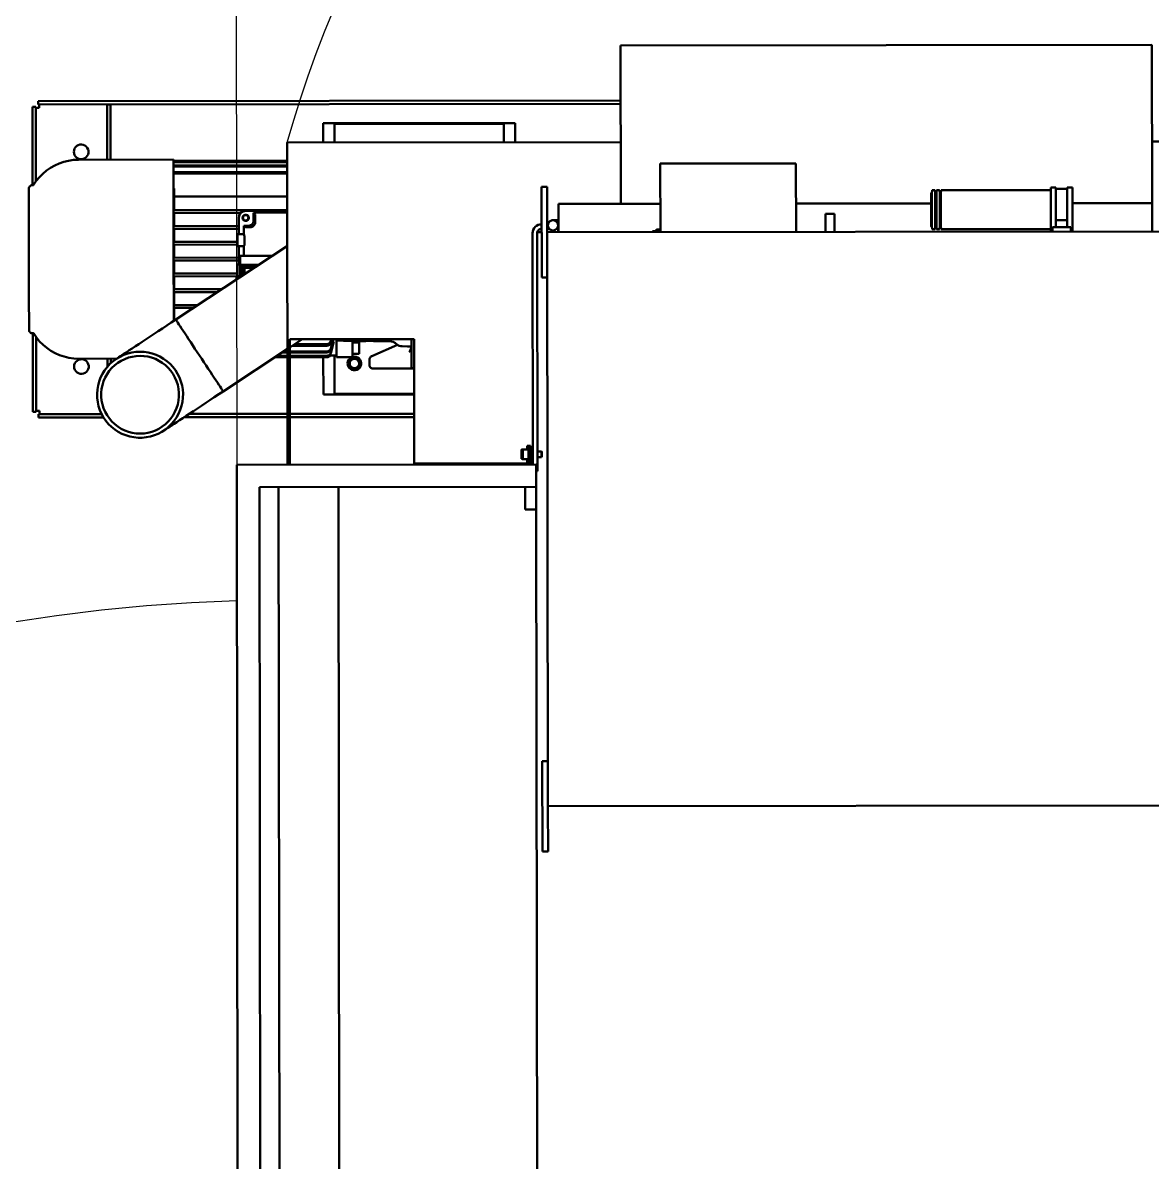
# Model space of a CAD drawing. Header units: feet. Extents: x -99009 to 3252343, y -11094690 to 9035152.
# Drawn here: x 2427869 to 2428868, y -1924269 to -1923261 of the extents above; entities that cross this region are included whole.
import ezdxf

# ---------------------------------------------------------------- set-up
doc = ezdxf.new("R2010")
doc.units = ezdxf.units.FT
doc.layers.add('1', color=1, linetype='Continuous')

# ---------------------------------------------------------------- blocks, each defined once
blk = doc.blocks.new('GG')
at = {"color": 7, "linetype": 'Continuous', "lineweight": 50}
for p, q in [((626.7, 301.182), (626.7, 312.932)), ((630.675, 274.432), (630.675, 301.682)), ((656.075, 274.432), (656.075, 301.682)), ((622.425, 277.682), (622.425, 301.182)), ((622.425, 301.182), (629.425, 301.182)), ((629.425, 297.657), (629.425, 301.182)), ((629.425, 301.182), (630.675, 301.182)), ((628.73, 297.657), (628.73, 297.432)), ((628.792, 297.432), (628.792, 296.932)), ((630.675, 297.657), (629.702, 297.657)), ((629.702, 297.432), (630.475, 297.432)), ((630.475, 297.432), (630.205, 297.432)), ((630.675, 297.582), (630.475, 297.582)), ((628.73, 296.932), (628.73, 296.707)), ((629.702, 296.932), (630.475, 296.932)), ((630.205, 296.932), (630.475, 296.932)), ((628.84, 296.707), (628.84, 291.872)), ((630.675, 296.707), (629.702, 296.707)), ((630.675, 296.782), (630.475, 296.782)), ((630.565, 291.872), (630.565, 296.707)), ((628.84, 291.761), (628.84, 291.672)), ((628.84, 291.561), (628.84, 291.471)), ((628.858, 291.852), (628.955, 291.842)), ((628.955, 291.791), (628.858, 291.781)), ((628.858, 291.652), (628.955, 291.642)), ((628.955, 291.591), (628.858, 291.581)), ((628.858, 291.452), (628.955, 291.442)), ((628.955, 291.842), (628.955, 291.791)), ((628.955, 291.642), (628.955, 291.591)), ((628.955, 291.442), (628.955, 291.416)), ((629.425, 285.432), (629.425, 291.416)), ((630.45, 291.842), (630.547, 291.852)), ((630.45, 291.791), (630.45, 291.842)), ((630.547, 291.781), (630.45, 291.791)), ((630.45, 291.642), (630.547, 291.652)), ((630.45, 291.591), (630.45, 291.642)), ((630.547, 291.581), (630.45, 291.591)), ((630.45, 291.442), (630.547, 291.452)), ((630.45, 291.416), (630.45, 291.442)), ((630.565, 291.672), (630.565, 291.761)), ((630.565, 291.471), (630.565, 291.561)), ((630.675, 287.132), (629.875, 287.132)), ((629.875, 286.732), (630.675, 286.732)), ((627.65, 279.432), (627.65, 285.432)), ((627.65, 285.432), (630.675, 285.432)), ((627.65, 279.432), (630.675, 279.432)), ((629.425, 274.932), (629.425, 279.432)), ((630.635, 279.082), (630.635, 279.432)), ((630.675, 279.082), (630.635, 279.082)), ((629.425, 277.682), (622.425, 277.682)), ((624.85, 277.682), (624.85, 251.923)), ((625, 277.682), (625, 251.923)), ((626.7, 262.932), (626.7, 277.682)), ((630.675, 274.932), (629.425, 274.932)), ((630.15, 274.932), (630.15, 274.682)), ((630.375, 274.908), (630.375, 274.932)), ((630.375, 274.908), (630.675, 274.908)), ((630.675, 274.432), (628.675, 274.432)), ((628.675, 274.182), (628.675, 274.432)), ((630.325, 274.432), (630.325, 274.463)), ((630.525, 274.432), (630.525, 274.515)), ((630.675, 274.682), (630.6, 274.682)), ((656.075, 274.432), (630.675, 274.432)), ((632.675, 274.182), (632.675, 274.432)), ((654.075, 274.182), (654.075, 274.432)), ((658.075, 274.432), (656.075, 274.432)), ((658.075, 274.182), (658.075, 274.432)), ((632.675, 274.182), (628.675, 274.182)), ((630.675, 274.182), (630.675, 273.989)), ((641.25, 273.982), (630.725, 273.982)), ((640.95, 273.783), (630.725, 273.783)), ((640.397, 274.182), (640.375, 274.16)), ((640.375, 274.16), (640.375, 273.982)), ((640.375, 273.783), (640.375, 273.682)), ((640.625, 274.16), (640.602, 274.182)), ((640.625, 273.982), (640.625, 274.16)), ((640.625, 273.682), (640.625, 273.783)), ((640.9, 268.532), (640.9, 273.783)), ((640.95, 273.932), (640.95, 260.682)), ((641.95, 273.932), (640.95, 273.932)), ((641.25, 273.982), (641.25, 273.932)), ((641.95, 261.682), (641.95, 273.932)), ((642.95, 273.932), (641.95, 273.932)), ((642.95, 273.432), (642.95, 273.932)), ((642.95, 273.932), (681.95, 273.932)), ((658.075, 274.182), (654.075, 274.182)), ((640.125, 273.682), (640.125, 273.582)), ((640.125, 273.582), (640.125, 273.532)), ((640.287, 273.582), (640.287, 273.357)), ((640.287, 273.357), (640.287, 273.307)), ((640.712, 273.357), (640.712, 273.582)), ((640.712, 273.307), (640.712, 273.357)), ((640.875, 273.582), (640.875, 273.682)), ((640.875, 273.532), (640.875, 273.582)), ((641.95, 273.432), (642.95, 273.432)), ((625.85, 273.017), (626.7, 273.017)), ((625.85, 264.817), (625.85, 272.717)), ((625.875, 272.517), (625.875, 265.017)), ((626.275, 272.517), (626.7, 272.517)), ((640.9, 268.532), (635.4, 268.532)), ((635.4, 268.532), (635.4, 263.032)), ((636.551, 268.417), (635.725, 268.417)), ((636.699, 268.506), (636.696, 268.471)), ((636.696, 268.471), (636.696, 266.711)), ((636.7, 268.532), (636.7, 268.517)), ((637.825, 268.532), (637.825, 265.017)), ((637.85, 268.532), (637.85, 264.817)), ((638.7, 263.032), (638.7, 268.532)), ((638.85, 263.032), (638.85, 268.532)), ((635.649, 267.798), (636.151, 266.665)), ((635.482, 266.691), (635.514, 265.81)), ((636.301, 266.56), (636.556, 266.56)), ((635.491, 265.802), (635.903, 265.802)), ((635.514, 265.802), (635.514, 265.81)), ((635.55, 266.102), (635.55, 265.802)), ((636.05, 265.802), (636.05, 266.102)), ((636.2, 265.102), (636.2, 265.802)), ((728.714, 265.182), (641.95, 265.182)), ((626.275, 265.017), (626.7, 265.017)), ((635.861, 265.102), (635.4, 265.102)), ((635.546, 264.849), (635.4, 264.883)), ((635.4, 264.866), (635.474, 264.849)), ((635.496, 264.982), (635.496, 264.939)), ((635.624, 264.68), (635.624, 263.245)), ((635.693, 263.14), (635.693, 264.68)), ((635.861, 265.102), (635.903, 265.102)), ((635.946, 264.68), (635.946, 263.032)), ((635.989, 263.032), (635.989, 264.68)), ((636.124, 264.824), (636.118, 264.828)), ((636.118, 264.828), (636.118, 264.785)), ((636.124, 264.824), (636.124, 265.102)), ((636.124, 265.017), (637.425, 265.017)), ((636.132, 264.68), (636.132, 263.032)), ((636.153, 263.032), (636.153, 264.68)), ((636.199, 264.68), (636.199, 263.032)), ((636.2, 263.032), (636.2, 264.68)), ((626.7, 264.517), (625.85, 264.517)), ((637.85, 264.517), (636.2, 264.517)), ((635.764, 263.032), (635.4, 263.585)), ((626.7, 262.932), (640.9, 262.932)), ((627.5, 262.932), (627.5, 257.902)), ((627.5, 257.902), (627.5, 262.932)), ((627.547, 262.932), (627.547, 257.902)), ((627.567, 257.902), (627.567, 262.932)), ((627.71, 262.932), (627.71, 257.902)), ((627.753, 257.902), (627.753, 262.932)), ((628.006, 262.932), (628.006, 257.902)), ((628.075, 257.902), (628.075, 262.932)), ((629.082, 262.932), (629.082, 257.927)), ((629.687, 262.932), (629.687, 257.902)), ((629.725, 261.092), (629.725, 262.932)), ((629.8, 262.932), (629.8, 261.442)), ((631.274, 262.932), (634.527, 257.994)), ((635.4, 263.032), (640.9, 263.032)), ((637.704, 260.087), (635.83, 262.932)), ((635.946, 262.932), (635.946, 262.755)), ((635.989, 262.691), (635.989, 262.932)), ((636.132, 262.932), (636.132, 262.473)), ((636.153, 262.442), (636.153, 262.932)), ((636.199, 262.932), (636.199, 262.372)), ((636.2, 262.371), (636.2, 262.932)), ((638.7, 258.576), (638.7, 262.932)), ((638.85, 258.348), (638.85, 262.932)), ((640.9, 262.932), (640.9, 263.032)), ((631.704, 262.279), (631.704, 260.842)), ((641.95, 262.532), (683.45, 262.532)), ((632.106, 260.842), (632.106, 261.668)), ((761.95, 261.682), (641.95, 261.682)), ((629.8, 261.442), (629.859, 261.501)), ((629.8, 261.442), (630.16, 261.442)), ((630.226, 261.509), (630.158, 261.509)), ((630.375, 261.227), (630.375, 261.01)), ((632.204, 260.942), (632.204, 261.52)), ((632.24, 260.942), (632.24, 261.465)), ((629.812, 257.902), (629.812, 260.852)), ((630.747, 260.792), (630.025, 260.792)), ((630.375, 261.01), (630.431, 261.067)), ((630.747, 261.01), (630.375, 261.01)), ((630.387, 260.792), (630.387, 257.902)), ((630.512, 257.902), (630.512, 260.792)), ((630.765, 261.026), (630.747, 261.01)), ((630.747, 261.01), (630.747, 260.792)), ((630.747, 260.792), (630.747, 260.73)), ((630.747, 260.73), (630.765, 260.73)), ((631.087, 260.73), (631.087, 257.902)), ((631.212, 257.902), (631.212, 260.73)), ((631.282, 261.01), (631.265, 261.026)), ((631.265, 260.73), (631.282, 260.73)), ((631.704, 261.01), (631.282, 261.01)), ((631.282, 260.792), (631.282, 261.01)), ((631.282, 260.73), (631.282, 260.792)), ((632.097, 260.792), (631.282, 260.792)), ((631.704, 260.842), (632.092, 260.842)), ((631.787, 260.792), (631.787, 257.902)), ((631.912, 257.902), (631.912, 260.792)), ((632.097, 260.792), (632.097, 260.842)), ((632.097, 260.73), (632.097, 260.792)), ((632.115, 260.73), (632.097, 260.73)), ((632.106, 260.842), (632.204, 260.842)), ((632.204, 260.942), (632.204, 260.842)), ((632.584, 260.942), (632.204, 260.942)), ((632.204, 260.842), (632.65, 260.842)), ((632.487, 260.73), (632.487, 257.902)), ((632.612, 257.902), (632.612, 260.73)), ((632.615, 260.827), (632.615, 260.682)), ((632.615, 260.73), (632.615, 260.73)), ((632.632, 260.827), (632.632, 260.842)), ((632.675, 260.777), (632.675, 260.682)), ((632.718, 260.682), (632.675, 260.682)), ((632.718, 260.682), (632.718, 260.74)), ((632.756, 260.682), (632.718, 260.682)), ((640.95, 260.682), (762.95, 260.682)), ((633.187, 260.027), (633.187, 257.902)), ((633.312, 257.902), (633.312, 259.838)), ((633.887, 258.965), (633.887, 257.902)), ((634.012, 257.902), (634.012, 258.775)), ((627.45, 257.902), (627.45, 253.694)), ((628.732, 257.902), (628.732, 257.927)), ((629.687, 257.927), (629.057, 257.927)), ((630.231, 257.927), (629.812, 257.927)), ((630.231, 257.927), (630.224, 257.902)), ((630.795, 257.902), (630.79, 257.927)), ((631.087, 257.927), (630.79, 257.927)), ((631.62, 257.927), (631.212, 257.927)), ((632.487, 257.927), (632.08, 257.927)), ((632.91, 257.927), (632.612, 257.927)), ((632.91, 257.927), (632.905, 257.902)), ((633.475, 257.902), (633.468, 257.927)), ((633.887, 257.927), (633.468, 257.927)), ((634.571, 257.927), (634.012, 257.927)), ((625, 255.117), (625, 254.967)), ((625, 255.117), (627.45, 255.117)), ((636.25, 253.694), (636.25, 255.379)), ((636.25, 255.117), (636.453, 255.117)), ((627.45, 254.967), (625, 254.967)), ((636.609, 254.967), (636.25, 254.967)), ((638.7, 251.923), (638.7, 254.709)), ((638.85, 251.923), (638.85, 254.792)), ((625, 251.923), (624.85, 251.923)), ((625.106, 251.817), (625.106, 251.667)), ((625.106, 251.817), (628.402, 251.817)), ((625.106, 251.667), (628.575, 251.667)), ((628.575, 251.688), (628.575, 251.652)), ((635.125, 251.652), (635.125, 251.688)), ((635.125, 251.667), (638.594, 251.667)), ((635.298, 251.817), (638.594, 251.817)), ((638.594, 251.817), (638.594, 251.667)), ((638.7, 251.923), (638.85, 251.923))]:
    blk.add_line(p, q, dxfattribs=at)
at = {"color": 7, "linetype": 'Continuous', "lineweight": 25}
for p, q in [((565.95, 260.682), (640.95, 260.682)), ((646.965, 260.682), (803.035, 260.682))]:
    blk.add_line(p, q, dxfattribs=at)
for points in [[(626.7, 262.932), (625.707, 263.225), (624.721, 263.537), (623.741, 263.869), (622.767, 264.22), (621.801, 264.591), (620.842, 264.981)], [(646.965, 260.682), (647.052, 258.68), (647.191, 256.681), (647.381, 254.687), (647.622, 252.697), (647.914, 250.715)]]:
    blk.add_lwpolyline(points, dxfattribs=at)
at = {"color": 7, "linetype": 'Continuous', "lineweight": 50}
for points in [[(629.702, 297.657), (629.572, 297.657), (629.444, 297.657), (629.32, 297.657), (629.203, 297.657), (629.096, 297.657), (628.999, 297.657), (628.916, 297.657), (628.846, 297.657), (628.792, 297.657), (628.754, 297.657), (628.734, 297.657), (628.73, 297.657)], [(628.73, 297.432), (628.734, 297.432), (628.754, 297.432), (628.792, 297.432), (628.846, 297.432), (628.916, 297.432), (628.999, 297.432), (629.096, 297.432), (629.203, 297.432), (629.32, 297.432), (629.444, 297.432), (629.572, 297.432), (629.702, 297.432)], [(630.205, 297.432), (630.199, 297.432), (630.193, 297.43), (630.188, 297.427), (630.183, 297.424), (630.18, 297.419), (630.177, 297.414), (630.175, 297.408), (630.175, 297.402)], [(630.475, 297.582), (630.475, 297.572), (630.475, 297.543), (630.475, 297.495), (630.475, 297.432), (630.475, 297.356), (630.475, 297.272), (630.475, 297.182), (630.475, 297.093), (630.475, 297.009), (630.475, 296.933), (630.475, 296.87), (630.475, 296.822), (630.475, 296.792), (630.475, 296.782)], [(628.73, 296.932), (628.734, 296.932), (628.754, 296.932), (628.792, 296.932), (628.846, 296.932), (628.916, 296.932), (628.999, 296.932), (629.096, 296.932), (629.203, 296.932), (629.32, 296.932), (629.444, 296.932), (629.572, 296.932), (629.702, 296.932)], [(630.175, 296.962), (630.175, 296.971), (630.175, 296.997), (630.175, 297.038), (630.175, 297.091), (630.175, 297.151), (630.175, 297.214), (630.175, 297.274), (630.175, 297.327), (630.175, 297.367), (630.175, 297.394), (630.175, 297.402), (630.175, 297.402)], [(630.175, 296.962), (630.175, 296.956), (630.177, 296.951), (630.18, 296.946), (630.183, 296.941), (630.188, 296.937), (630.193, 296.935), (630.199, 296.933), (630.205, 296.932)], [(629.702, 296.707), (629.572, 296.707), (629.444, 296.707), (629.32, 296.707), (629.203, 296.707), (629.096, 296.707), (628.999, 296.707), (628.916, 296.707), (628.846, 296.707), (628.792, 296.707), (628.754, 296.707), (628.734, 296.707), (628.73, 296.707)], [(628.84, 291.872), (628.84, 291.868), (628.841, 291.864), (628.843, 291.861), (628.845, 291.858), (628.848, 291.856), (628.851, 291.854), (628.854, 291.852), (628.858, 291.852)], [(628.858, 291.781), (628.854, 291.78), (628.851, 291.778), (628.848, 291.777), (628.845, 291.774), (628.843, 291.771), (628.841, 291.768), (628.84, 291.764), (628.84, 291.761)], [(628.84, 291.672), (628.84, 291.668), (628.841, 291.664), (628.843, 291.661), (628.845, 291.658), (628.848, 291.656), (628.851, 291.654), (628.854, 291.652), (628.858, 291.652)], [(628.858, 291.581), (628.854, 291.58), (628.851, 291.578), (628.848, 291.577), (628.845, 291.574), (628.843, 291.571), (628.841, 291.568), (628.84, 291.564), (628.84, 291.561)], [(628.84, 291.471), (628.84, 291.468), (628.841, 291.464), (628.843, 291.461), (628.845, 291.458), (628.848, 291.456), (628.851, 291.454), (628.854, 291.452), (628.858, 291.452)], [(628.955, 291.842), (628.964, 291.842), (628.99, 291.842), (629.032, 291.842), (629.091, 291.842), (629.164, 291.842), (629.249, 291.842), (629.345, 291.842), (629.45, 291.842), (629.56, 291.842), (629.674, 291.842), (629.788, 291.842), (629.9, 291.842), (630.008, 291.842), (630.109, 291.842), (630.2, 291.842), (630.279, 291.842), (630.345, 291.842), (630.395, 291.842), (630.43, 291.842), (630.448, 291.842), (630.45, 291.842)], [(628.955, 291.791), (628.964, 291.791), (628.99, 291.791), (629.032, 291.791), (629.091, 291.791), (629.164, 291.791), (629.249, 291.791), (629.345, 291.791), (629.45, 291.791), (629.56, 291.791), (629.674, 291.791), (629.788, 291.791), (629.9, 291.791), (630.008, 291.791), (630.109, 291.791), (630.2, 291.791), (630.279, 291.791), (630.345, 291.791), (630.395, 291.791), (630.43, 291.791), (630.448, 291.791), (630.45, 291.791)], [(628.955, 291.642), (628.964, 291.642), (628.99, 291.642), (629.032, 291.642), (629.091, 291.642), (629.164, 291.642), (629.249, 291.642), (629.345, 291.642), (629.45, 291.642), (629.56, 291.642), (629.674, 291.642), (629.788, 291.642), (629.9, 291.642), (630.008, 291.642), (630.109, 291.642), (630.2, 291.642), (630.279, 291.642), (630.345, 291.642), (630.395, 291.642), (630.43, 291.642), (630.448, 291.642), (630.45, 291.642)], [(628.955, 291.591), (628.964, 291.591), (628.99, 291.591), (629.032, 291.591), (629.091, 291.591), (629.164, 291.591), (629.249, 291.591), (629.345, 291.591), (629.45, 291.591), (629.56, 291.591), (629.674, 291.591), (629.788, 291.591), (629.9, 291.591), (630.008, 291.591), (630.109, 291.591), (630.2, 291.591), (630.279, 291.591), (630.345, 291.591), (630.395, 291.591), (630.43, 291.591), (630.448, 291.591), (630.45, 291.591)], [(628.955, 291.442), (628.964, 291.442), (628.99, 291.442), (629.032, 291.442), (629.091, 291.442), (629.164, 291.442), (629.249, 291.442), (629.345, 291.442), (629.45, 291.442), (629.56, 291.442), (629.674, 291.442), (629.788, 291.442), (629.9, 291.442), (630.008, 291.442), (630.109, 291.442), (630.2, 291.442), (630.279, 291.442), (630.345, 291.442), (630.395, 291.442), (630.43, 291.442), (630.448, 291.442), (630.45, 291.442)], [(628.955, 291.416), (628.957, 291.416), (628.975, 291.416), (629.009, 291.416), (629.06, 291.416), (629.125, 291.416), (629.205, 291.416), (629.296, 291.416), (629.396, 291.416), (629.504, 291.416), (629.617, 291.416), (629.731, 291.416), (629.844, 291.416), (629.955, 291.416), (630.059, 291.416), (630.156, 291.416), (630.241, 291.416), (630.314, 291.416), (630.372, 291.416), (630.415, 291.416), (630.441, 291.416), (630.45, 291.416), (630.45, 291.416)], [(630.547, 291.852), (630.55, 291.852), (630.554, 291.854), (630.557, 291.856), (630.56, 291.858), (630.562, 291.861), (630.563, 291.864), (630.564, 291.868), (630.565, 291.872)], [(630.565, 291.761), (630.564, 291.764), (630.563, 291.768), (630.562, 291.771), (630.56, 291.774), (630.557, 291.777), (630.554, 291.778), (630.55, 291.78), (630.547, 291.781)], [(630.547, 291.652), (630.55, 291.652), (630.554, 291.654), (630.557, 291.656), (630.56, 291.658), (630.562, 291.661), (630.563, 291.664), (630.564, 291.668), (630.565, 291.672)], [(630.565, 291.561), (630.564, 291.564), (630.563, 291.568), (630.562, 291.571), (630.56, 291.574), (630.557, 291.577), (630.554, 291.578), (630.55, 291.58), (630.547, 291.581)], [(630.547, 291.452), (630.55, 291.452), (630.554, 291.454), (630.557, 291.456), (630.56, 291.458), (630.562, 291.461), (630.563, 291.464), (630.564, 291.468), (630.565, 291.471)], [(629.875, 286.732), (629.875, 286.737), (629.875, 286.759), (629.875, 286.796), (629.875, 286.846), (629.875, 286.903), (629.875, 286.962), (629.875, 287.019), (629.875, 287.068), (629.875, 287.106), (629.875, 287.127), (629.875, 287.132)], [(630.607, 279.432), (630.604, 279.43), (630.58, 279.402), (630.565, 279.369), (630.56, 279.332), (630.565, 279.296), (630.58, 279.263), (630.604, 279.235), (630.635, 279.215)], [(630.725, 273.783), (630.647, 273.79), (630.572, 273.813), (630.503, 273.85), (630.442, 273.9), (630.392, 273.96), (630.355, 274.029), (630.332, 274.104), (630.325, 274.182)], [(630.725, 273.982), (630.686, 273.986), (630.648, 273.998), (630.614, 274.016), (630.584, 274.041), (630.558, 274.071), (630.54, 274.106), (630.528, 274.143), (630.525, 274.182)], [(640.625, 274.16), (640.615, 274.16), (640.588, 274.16), (640.548, 274.16), (640.5, 274.16), (640.452, 274.16), (640.412, 274.16), (640.384, 274.16), (640.375, 274.16)], [(640.602, 274.182), (640.595, 274.182), (640.572, 274.182), (640.539, 274.182), (640.5, 274.182), (640.461, 274.182), (640.427, 274.182), (640.405, 274.182), (640.397, 274.182), (640.397, 274.182)], [(640.875, 273.682), (640.874, 273.682), (640.86, 273.682), (640.83, 273.682), (640.784, 273.682), (640.724, 273.682), (640.655, 273.682), (640.578, 273.682), (640.497, 273.682), (640.416, 273.682), (640.34, 273.682), (640.271, 273.682), (640.212, 273.682), (640.167, 273.682), (640.138, 273.682), (640.125, 273.682), (640.125, 273.682)], [(640.875, 273.582), (640.874, 273.582), (640.86, 273.582), (640.83, 273.582), (640.784, 273.582), (640.724, 273.582), (640.655, 273.582), (640.578, 273.582), (640.497, 273.582), (640.416, 273.582), (640.34, 273.582), (640.271, 273.582), (640.212, 273.582), (640.167, 273.582), (640.138, 273.582), (640.125, 273.582), (640.125, 273.582)], [(640.287, 273.532), (640.271, 273.532), (640.212, 273.532), (640.167, 273.532), (640.138, 273.532), (640.125, 273.532), (640.125, 273.532)], [(640.287, 273.357), (640.288, 273.352), (640.289, 273.348), (640.292, 273.343), (640.294, 273.34), (640.298, 273.337), (640.303, 273.334), (640.307, 273.333), (640.312, 273.332)], [(640.287, 273.307), (640.288, 273.302), (640.289, 273.298), (640.292, 273.294), (640.294, 273.29), (640.298, 273.287), (640.303, 273.284), (640.307, 273.283), (640.312, 273.282)], [(640.687, 273.332), (640.678, 273.332), (640.651, 273.332), (640.61, 273.332), (640.558, 273.332), (640.5, 273.332), (640.442, 273.332), (640.39, 273.332), (640.348, 273.332), (640.322, 273.332), (640.312, 273.332)], [(640.687, 273.282), (640.678, 273.282), (640.651, 273.282), (640.61, 273.282), (640.558, 273.282), (640.5, 273.282), (640.442, 273.282), (640.39, 273.282), (640.348, 273.282), (640.322, 273.282), (640.312, 273.282)], [(640.687, 273.332), (640.692, 273.333), (640.697, 273.334), (640.701, 273.337), (640.705, 273.34), (640.708, 273.343), (640.71, 273.348), (640.712, 273.352), (640.712, 273.357)], [(640.687, 273.282), (640.692, 273.283), (640.697, 273.284), (640.701, 273.287), (640.705, 273.29), (640.708, 273.294), (640.71, 273.298), (640.712, 273.302), (640.712, 273.307)], [(640.875, 273.532), (640.874, 273.532), (640.86, 273.532), (640.83, 273.532), (640.784, 273.532), (640.724, 273.532), (640.712, 273.532)], [(625.85, 272.717), (625.85, 272.776), (625.85, 272.832), (625.85, 272.884), (625.85, 272.929), (625.85, 272.967), (625.85, 272.994), (625.85, 273.011), (625.85, 273.017)], [(625.875, 272.517), (625.882, 272.517), (625.905, 272.517), (625.942, 272.517), (625.992, 272.517), (626.052, 272.517), (626.122, 272.517), (626.197, 272.517), (626.275, 272.517)], [(635.725, 268.417), (635.643, 268.417), (635.542, 268.417), (635.424, 268.417), (635.4, 268.417)], [(635.718, 268.01), (635.722, 268.238), (635.725, 268.417)], [(635.986, 268.317), (635.958, 268.337), (635.935, 268.35), (635.903, 268.366), (635.871, 268.379), (635.835, 268.39), (635.8, 268.399), (635.768, 268.405), (635.753, 268.407), (635.739, 268.408)], [(636.6, 268.417), (636.599, 268.417), (636.597, 268.417), (636.593, 268.417), (636.587, 268.417), (636.581, 268.417), (636.572, 268.417), (636.562, 268.417), (636.551, 268.417)], [(636.7, 268.517), (636.698, 268.498), (636.692, 268.479), (636.683, 268.462), (636.67, 268.446), (636.655, 268.434), (636.638, 268.425), (636.619, 268.419), (636.6, 268.417)], [(635.498, 267.473), (635.505, 267.539), (635.523, 267.603), (635.582, 267.708)], [(635.582, 267.708), (635.589, 267.716), (635.595, 267.725), (635.602, 267.733), (635.609, 267.742), (635.616, 267.75), (635.623, 267.758), (635.629, 267.766), (635.636, 267.775)], [(635.636, 267.775), (635.695, 267.88), (635.711, 267.944), (635.718, 268.01)], [(635.463, 265.81), (635.483, 266.741), (635.498, 267.473)], [(636.696, 266.711), (636.694, 266.681), (636.686, 266.652), (636.673, 266.626), (636.656, 266.603), (636.635, 266.585), (636.611, 266.571), (636.584, 266.563), (636.556, 266.56)], [(636.301, 266.56), (636.273, 266.563), (636.245, 266.571), (636.219, 266.584), (636.195, 266.602), (636.175, 266.625), (636.158, 266.651), (636.151, 266.665)], [(636.2, 265.772), (636.212, 265.748), (636.256, 265.687), (636.314, 265.639), (636.382, 265.607), (636.456, 265.593), (636.531, 265.597), (636.603, 265.621), (636.666, 265.661), (636.718, 265.716), (636.754, 265.782), (636.772, 265.855), (636.772, 265.93), (636.754, 266.003), (636.718, 266.068), (636.666, 266.123), (636.603, 266.164), (636.531, 266.187), (636.456, 266.191), (636.382, 266.177), (636.314, 266.146), (636.256, 266.098), (636.212, 266.037), (636.184, 265.967), (636.175, 265.892), (636.175, 265.892)], [(635.514, 265.81), (635.51, 265.81), (635.505, 265.81), (635.5, 265.81), (635.493, 265.81), (635.487, 265.81), (635.48, 265.81), (635.472, 265.81), (635.463, 265.81)], [(635.491, 265.802), (635.476, 265.41), (635.465, 265.102)], [(635.55, 266.102), (635.555, 266.102), (635.578, 266.102), (635.617, 266.102), (635.67, 266.102), (635.732, 266.102), (635.8, 266.102)], [(635.8, 266.102), (635.867, 266.102), (635.93, 266.102), (635.982, 266.102), (636.022, 266.102), (636.045, 266.102), (636.05, 266.102)], [(635.903, 265.802), (635.985, 265.802), (636.057, 265.802), (636.117, 265.802), (636.162, 265.802), (636.19, 265.802), (636.2, 265.802)], [(636.175, 265.892), (636.184, 265.817), (636.189, 265.802)], [(625.85, 264.517), (625.85, 264.523), (625.85, 264.54), (625.85, 264.568), (625.85, 264.605), (625.85, 264.651), (625.85, 264.702), (625.85, 264.759), (625.85, 264.817)], [(625.875, 265.017), (625.882, 265.017), (625.905, 265.017), (625.942, 265.017), (625.992, 265.017), (626.052, 265.017), (626.122, 265.017), (626.197, 265.017), (626.275, 265.017)], [(635.853, 264.849), (635.486, 264.942), (635.4, 264.963)], [(635.4, 264.951), (635.516, 264.922), (635.809, 264.849)], [(635.474, 264.849), (635.535, 264.825), (635.578, 264.791), (635.613, 264.738), (635.624, 264.68)], [(635.621, 264.955), (635.551, 264.97), (635.496, 264.982)], [(635.496, 264.982), (635.779, 264.908), (636, 264.849)], [(635.693, 264.68), (635.682, 264.738), (635.649, 264.791), (635.606, 264.825), (635.546, 264.849)], [(636.022, 264.849), (635.797, 264.909), (635.621, 264.955)], [(635.809, 264.849), (635.866, 264.824), (635.907, 264.789), (635.937, 264.737), (635.946, 264.68)], [(635.989, 264.68), (635.979, 264.736), (635.95, 264.788), (635.91, 264.824), (635.853, 264.849)], [(635.903, 265.102), (635.985, 265.102), (636.057, 265.102), (636.117, 265.102), (636.162, 265.102), (636.19, 265.102), (636.2, 265.102)], [(636, 264.849), (636.032, 264.838), (636.06, 264.821), (636.085, 264.799), (636.105, 264.774), (636.12, 264.744), (636.129, 264.713), (636.132, 264.68)], [(636.153, 264.68), (636.15, 264.713), (636.14, 264.744), (636.126, 264.774), (636.106, 264.799), (636.081, 264.821), (636.053, 264.838), (636.022, 264.849)], [(636.118, 264.828), (636.136, 264.815), (636.152, 264.8), (636.166, 264.783), (636.178, 264.765), (636.187, 264.745), (636.194, 264.724), (636.198, 264.702), (636.199, 264.68)], [(636.2, 264.68), (636.198, 264.701), (636.195, 264.722), (636.188, 264.743), (636.18, 264.762), (636.169, 264.78), (636.156, 264.797), (636.14, 264.811), (636.124, 264.824)], [(637.425, 265.017), (637.503, 265.017), (637.578, 265.017), (637.647, 265.017), (637.708, 265.017), (637.757, 265.017), (637.794, 265.017), (637.817, 265.017), (637.825, 265.017)], [(637.85, 264.817), (637.85, 264.759), (637.85, 264.702), (637.85, 264.651), (637.85, 264.605), (637.85, 264.568), (637.85, 264.54), (637.85, 264.523), (637.85, 264.517)], [(629.859, 261.501), (629.866, 261.502), (629.884, 261.504), (629.912, 261.505), (629.949, 261.506), (629.994, 261.507), (630.046, 261.508), (630.101, 261.508), (630.158, 261.509)], [(630.16, 261.442), (630.202, 261.438), (630.242, 261.426), (630.279, 261.406), (630.312, 261.379), (630.339, 261.347), (630.358, 261.309), (630.371, 261.269), (630.375, 261.227)], [(630.382, 261.441), (630.349, 261.47), (630.311, 261.491), (630.27, 261.504), (630.226, 261.509)], [(630.44, 261.293), (630.437, 261.332), (630.427, 261.371), (630.409, 261.407), (630.382, 261.441)], [(630.431, 261.067), (630.434, 261.075), (630.435, 261.097), (630.437, 261.131), (630.438, 261.176), (630.44, 261.231), (630.44, 261.293)], [(630.025, 260.792), (629.966, 260.798), (629.91, 260.815), (629.858, 260.843), (629.813, 260.88), (629.775, 260.926), (629.748, 260.977), (629.731, 261.033), (629.725, 261.092)], [(629.975, 260.792), (629.926, 260.797), (629.879, 260.811), (629.836, 260.834), (629.798, 260.866), (629.767, 260.903), (629.744, 260.946), (629.729, 260.993), (629.725, 261.042)], [(631.265, 261.026), (631.259, 261.027), (631.246, 261.029), (631.225, 261.03), (631.197, 261.031), (631.163, 261.032), (631.124, 261.032), (631.082, 261.032), (631.038, 261.033), (630.992, 261.033), (630.948, 261.032), (630.905, 261.032), (630.866, 261.032), (630.833, 261.031), (630.805, 261.03), (630.784, 261.029), (630.77, 261.027), (630.765, 261.026)], [(630.765, 260.73), (630.776, 260.73), (630.807, 260.73), (630.853, 260.73), (630.913, 260.73), (630.98, 260.73), (631.05, 260.73), (631.117, 260.73), (631.176, 260.73), (631.223, 260.73), (631.253, 260.73), (631.265, 260.73)], [(632.092, 260.842), (632.106, 260.842), (632.106, 260.842)], [(632.615, 260.73), (632.603, 260.73), (632.573, 260.73), (632.526, 260.73), (632.467, 260.73), (632.4, 260.73), (632.33, 260.73), (632.263, 260.73), (632.203, 260.73), (632.157, 260.73), (632.127, 260.73), (632.115, 260.73)], [(632.526, 261.031), (632.513, 261.032), (632.474, 261.032), (632.432, 261.032), (632.388, 261.033), (632.342, 261.033), (632.298, 261.032), (632.255, 261.032), (632.24, 261.032)], [(632.66, 260.827), (632.651, 260.827), (632.624, 260.827), (632.615, 260.827)], [(632.675, 260.682), (632.638, 260.682), (632.618, 260.682), (632.615, 260.682)], [(632.693, 260.777), (632.69, 260.777), (632.685, 260.777), (632.68, 260.777), (632.675, 260.777)], [(636.116, 259.041), (636.267, 259.14), (636.416, 259.239), (636.563, 259.336), (636.706, 259.429), (636.844, 259.52), (636.975, 259.606), (637.098, 259.687), (637.212, 259.763), (637.316, 259.832), (637.41, 259.893), (637.492, 259.947), (637.561, 259.992), (637.617, 260.029), (637.66, 260.057), (637.688, 260.076), (637.703, 260.086), (637.705, 260.087)], [(637.704, 260.087), (637.704, 260.087), (637.693, 260.08), (637.667, 260.063), (637.663, 260.06)], [(639.437, 257.457), (639.433, 257.464), (639.418, 257.486), (639.394, 257.523), (639.36, 257.573), (639.318, 257.639), (639.266, 257.717), (639.205, 257.809), (639.136, 257.914), (639.059, 258.031), (638.975, 258.159), (638.883, 258.298), (638.785, 258.447), (638.68, 258.605), (638.571, 258.772), (638.456, 258.946), (638.338, 259.126), (638.215, 259.312), (638.09, 259.502), (637.963, 259.695), (637.834, 259.89), (637.704, 260.087)], [(636.312, 259.17), (636.269, 259.142), (636.116, 259.041)], [(634.527, 257.994), (634.529, 257.995), (634.543, 258.004), (634.572, 258.023), (634.614, 258.051), (634.67, 258.088), (634.74, 258.134), (634.821, 258.188), (634.915, 258.249), (635.019, 258.318), (635.134, 258.394), (635.257, 258.475), (635.388, 258.561), (635.525, 258.652), (635.668, 258.746), (635.815, 258.842), (635.965, 258.941), (636.116, 259.041)], [(636.116, 259.041), (635.962, 258.939), (635.919, 258.911)], [(627.466, 257.902), (627.451, 257.902), (627.45, 257.902)], [(634.587, 257.902), (634.367, 257.902), (634.132, 257.902), (633.889, 257.902), (633.638, 257.902), (633.38, 257.902), (633.115, 257.902), (632.845, 257.902), (632.571, 257.902), (632.294, 257.902), (632.016, 257.902), (631.737, 257.902), (631.458, 257.902), (631.181, 257.902), (630.906, 257.902), (630.636, 257.902), (630.37, 257.902), (630.11, 257.902), (629.857, 257.902), (629.612, 257.902), (629.377, 257.902), (629.151, 257.902), (628.936, 257.902), (628.732, 257.902), (628.542, 257.902), (628.365, 257.902), (628.201, 257.902), (628.053, 257.902), (627.919, 257.902), (627.802, 257.902), (627.701, 257.902), (627.616, 257.902), (627.549, 257.902), (627.498, 257.902), (627.466, 257.902)], [(629.057, 257.927), (628.994, 257.927), (628.933, 257.927), (628.877, 257.927), (628.827, 257.927), (628.787, 257.927), (628.757, 257.927), (628.738, 257.927), (628.732, 257.927)], [(630.387, 257.927), (630.368, 257.927), (630.348, 257.927), (630.328, 257.927), (630.309, 257.927), (630.289, 257.927), (630.27, 257.927), (630.251, 257.927), (630.231, 257.927)], [(630.79, 257.927), (630.755, 257.927), (630.72, 257.927), (630.685, 257.927), (630.65, 257.927), (630.615, 257.927), (630.581, 257.927), (630.546, 257.927), (630.512, 257.927)], [(631.787, 257.927), (631.764, 257.927), (631.741, 257.927), (631.719, 257.927), (631.697, 257.927), (631.676, 257.927), (631.656, 257.927), (631.638, 257.927), (631.62, 257.927)], [(632.08, 257.927), (632.062, 257.927), (632.043, 257.927), (632.024, 257.927), (632.003, 257.927), (631.981, 257.927), (631.959, 257.927), (631.936, 257.927), (631.912, 257.927)], [(633.187, 257.927), (633.153, 257.927), (633.119, 257.927), (633.084, 257.927), (633.05, 257.927), (633.015, 257.927), (632.98, 257.927), (632.945, 257.927), (632.91, 257.927)], [(633.468, 257.927), (633.449, 257.927), (633.429, 257.927), (633.41, 257.927), (633.391, 257.927), (633.371, 257.927), (633.351, 257.927), (633.332, 257.927), (633.312, 257.927)], [(634.568, 258.021), (634.564, 258.019), (634.539, 258.001), (634.527, 257.994), (634.527, 257.994)], [(634.527, 257.994), (634.656, 257.797), (634.785, 257.602), (634.912, 257.409), (635.038, 257.219), (635.16, 257.033), (635.279, 256.853), (635.393, 256.679), (635.503, 256.512), (635.607, 256.354), (635.705, 256.205), (635.797, 256.066), (635.882, 255.937), (635.959, 255.82), (636.028, 255.716), (636.088, 255.624), (636.14, 255.545), (636.183, 255.48), (636.216, 255.429), (636.241, 255.393), (636.255, 255.371), (636.26, 255.363)], [(627.45, 253.694), (627.46, 253.478), (627.49, 253.264), (627.539, 253.054), (627.609, 252.849), (627.696, 252.651), (627.802, 252.463), (627.925, 252.285), (628.064, 252.12), (628.217, 251.967), (628.384, 251.831), (628.563, 251.71)], [(635.137, 251.71), (635.316, 251.831), (635.483, 251.967), (635.636, 252.12), (635.775, 252.285), (635.897, 252.463), (636.003, 252.651), (636.091, 252.849), (636.16, 253.054), (636.21, 253.264), (636.24, 253.478), (636.25, 253.694)], [(625.15, 251.967), (625.12, 251.967), (625.093, 251.967), (625.066, 251.967), (625.044, 251.967), (625.025, 251.967), (625.011, 251.967), (625.003, 251.967), (625, 251.967)], [(625.15, 251.967), (625.15, 251.938), (625.15, 251.91), (625.15, 251.884), (625.15, 251.861), (625.15, 251.843), (625.15, 251.828), (625.15, 251.82), (625.15, 251.817)], [(628.563, 251.71), (628.565, 251.707), (628.568, 251.705), (628.57, 251.703), (628.572, 251.7), (628.573, 251.698), (628.574, 251.694), (628.574, 251.691), (628.575, 251.688)], [(628.575, 251.652), (628.578, 251.623), (628.586, 251.595), (628.6, 251.569), (628.619, 251.546), (628.641, 251.528), (628.667, 251.513), (628.695, 251.505), (628.725, 251.502)], [(634.975, 251.502), (635.004, 251.505), (635.032, 251.513), (635.058, 251.528), (635.081, 251.546), (635.099, 251.569), (635.113, 251.595), (635.122, 251.623), (635.125, 251.652)], [(635.125, 251.688), (635.125, 251.691), (635.126, 251.694), (635.127, 251.698), (635.128, 251.7), (635.13, 251.703), (635.132, 251.705), (635.134, 251.707), (635.137, 251.71)], [(638.55, 251.967), (638.55, 251.938), (638.55, 251.91), (638.55, 251.884), (638.55, 251.861), (638.55, 251.843), (638.55, 251.828), (638.55, 251.82), (638.55, 251.817)], [(638.55, 251.967), (638.579, 251.967), (638.607, 251.967), (638.633, 251.967), (638.656, 251.967), (638.674, 251.967), (638.688, 251.967), (638.697, 251.967), (638.7, 251.967)], [(628.725, 251.502), (628.734, 251.502), (628.761, 251.502), (628.807, 251.502), (628.87, 251.502), (628.951, 251.502), (629.049, 251.502), (629.164, 251.502), (629.294, 251.502), (629.439, 251.502), (629.598, 251.502), (629.771, 251.502), (629.955, 251.502), (630.151, 251.502), (630.357, 251.502), (630.572, 251.502), (630.793, 251.502), (631.022, 251.502), (631.255, 251.502), (631.492, 251.502), (631.73, 251.502), (631.97, 251.502), (632.208, 251.502), (632.445, 251.502), (632.678, 251.502), (632.906, 251.502), (633.128, 251.502), (633.343, 251.502), (633.549, 251.502), (633.744, 251.502), (633.929, 251.502), (634.101, 251.502), (634.261, 251.502), (634.406, 251.502), (634.536, 251.502), (634.65, 251.502), (634.748, 251.502), (634.829, 251.502), (634.893, 251.502), (634.938, 251.502), (634.966, 251.502), (634.975, 251.502)]]:
    blk.add_lwpolyline(points, dxfattribs=at)
for points in [[(630.375, 274.457), (630.438, 274.467), (630.496, 274.493), (630.545, 274.535), (630.58, 274.589), (630.598, 274.65), (630.598, 274.714), (630.58, 274.776), (630.545, 274.83), (630.496, 274.872), (630.438, 274.898), (630.375, 274.908), (630.312, 274.898), (630.253, 274.872), (630.205, 274.83), (630.17, 274.776), (630.152, 274.714), (630.152, 274.65), (630.17, 274.589), (630.205, 274.535), (630.253, 274.493), (630.312, 274.467)], [(636.475, 265.642), (636.542, 265.651), (636.605, 265.678), (636.658, 265.722), (636.697, 265.777), (636.719, 265.841), (636.724, 265.909), (636.71, 265.976), (636.679, 266.036), (636.633, 266.086), (636.574, 266.122), (636.509, 266.14), (636.441, 266.14), (636.375, 266.122), (636.317, 266.086), (636.271, 266.036), (636.239, 265.976), (636.225, 265.909), (636.23, 265.841), (636.253, 265.777), (636.292, 265.722), (636.345, 265.678), (636.407, 265.651)], [(636.475, 265.683), (636.413, 265.692), (636.357, 265.719), (636.311, 265.762), (636.28, 265.816), (636.266, 265.876), (636.271, 265.939), (636.294, 265.997), (636.332, 266.046), (636.384, 266.081), (636.444, 266.099), (636.506, 266.099), (636.566, 266.081), (636.617, 266.046), (636.656, 265.997), (636.679, 265.939), (636.683, 265.876), (636.67, 265.816), (636.639, 265.762), (636.593, 265.719), (636.537, 265.692)], [(630.162, 261.092), (630.153, 261.142), (630.126, 261.185), (630.086, 261.215), (630.037, 261.229), (629.987, 261.224), (629.942, 261.202), (629.908, 261.165), (629.89, 261.117), (629.89, 261.067), (629.908, 261.02), (629.942, 260.982), (629.987, 260.96), (630.037, 260.955), (630.086, 260.969), (630.126, 261), (630.153, 261.043)], [(630.027, 260.97), (629.98, 260.978), (629.94, 261.004), (629.913, 261.043), (629.902, 261.09), (629.911, 261.137), (629.937, 261.177), (629.976, 261.204), (630.023, 261.214), (630.07, 261.206), (630.11, 261.18), (630.137, 261.141), (630.147, 261.094), (630.139, 261.047), (630.113, 261.007), (630.073, 260.98)], [(635.946, 256.41), (635.955, 256.227), (635.982, 256.044), (636.025, 255.866), (636.086, 255.693), (636.164, 255.526), (636.257, 255.368), (636.365, 255.219), (636.487, 255.081), (636.622, 254.956), (636.768, 254.844), (636.924, 254.747), (637.089, 254.666), (637.261, 254.601), (637.438, 254.552), (637.619, 254.522), (637.803, 254.508), (637.987, 254.512), (638.169, 254.535), (638.349, 254.574), (638.523, 254.631), (638.692, 254.705), (638.852, 254.794), (639.004, 254.898), (639.144, 255.017), (639.273, 255.148), (639.388, 255.292), (639.489, 255.445), (639.574, 255.608), (639.643, 255.778), (639.696, 255.955), (639.731, 256.135), (639.749, 256.318), (639.749, 256.502), (639.731, 256.685), (639.696, 256.865), (639.643, 257.041), (639.574, 257.212), (639.489, 257.374), (639.388, 257.528), (639.273, 257.672), (639.144, 257.803), (639.004, 257.922), (638.852, 258.026), (638.692, 258.116), (638.523, 258.189), (638.349, 258.246), (638.169, 258.285), (637.987, 258.308), (637.803, 258.312), (637.619, 258.299), (637.438, 258.268), (637.261, 258.219), (637.089, 258.154), (636.924, 258.073), (636.768, 257.976), (636.622, 257.864), (636.487, 257.739), (636.365, 257.601), (636.257, 257.453), (636.164, 257.294), (636.086, 257.128), (636.025, 256.954), (635.982, 256.775), (635.955, 256.594)], [(636.128, 256.41), (636.137, 256.584), (636.164, 256.756), (636.208, 256.925), (636.268, 257.088), (636.345, 257.245), (636.437, 257.393), (636.544, 257.53), (636.664, 257.657), (636.796, 257.77), (636.939, 257.87), (637.091, 257.954), (637.251, 258.023), (637.418, 258.075), (637.588, 258.11), (637.761, 258.128), (637.936, 258.128), (638.109, 258.11), (638.28, 258.075), (638.446, 258.023), (638.606, 257.954), (638.758, 257.87), (638.901, 257.77), (639.034, 257.657), (639.154, 257.53), (639.26, 257.393), (639.353, 257.245), (639.429, 257.088), (639.49, 256.925), (639.533, 256.756), (639.56, 256.584), (639.569, 256.41), (639.56, 256.236), (639.533, 256.064), (639.49, 255.895), (639.429, 255.732), (639.353, 255.575), (639.26, 255.427), (639.154, 255.29), (639.034, 255.163), (638.901, 255.05), (638.758, 254.951), (638.606, 254.866), (638.446, 254.797), (638.28, 254.745), (638.109, 254.71), (637.936, 254.692), (637.761, 254.692), (637.588, 254.71), (637.418, 254.745), (637.251, 254.797), (637.091, 254.866), (636.939, 254.951), (636.796, 255.05), (636.664, 255.163), (636.544, 255.29), (636.437, 255.427), (636.345, 255.575), (636.268, 255.732), (636.208, 255.895), (636.164, 256.064), (636.137, 256.236)], [(627.1, 253.492), (627.025, 253.501), (626.954, 253.527), (626.891, 253.568), (626.839, 253.623), (626.801, 253.688), (626.78, 253.761), (626.775, 253.836), (626.788, 253.911), (626.818, 253.98), (626.863, 254.04), (626.921, 254.089), (626.989, 254.123), (627.062, 254.14), (627.138, 254.14), (627.211, 254.123), (627.278, 254.089), (627.336, 254.04), (627.381, 253.98), (627.411, 253.911), (627.424, 253.836), (627.42, 253.761), (627.398, 253.688), (627.361, 253.623), (627.309, 253.568), (627.246, 253.527), (627.175, 253.501)], [(636.6, 253.492), (636.525, 253.501), (636.454, 253.527), (636.391, 253.568), (636.339, 253.623), (636.301, 253.688), (636.28, 253.761), (636.275, 253.836), (636.289, 253.911), (636.318, 253.98), (636.363, 254.04), (636.421, 254.089), (636.489, 254.123), (636.562, 254.14), (636.638, 254.14), (636.711, 254.123), (636.778, 254.089), (636.836, 254.04), (636.881, 253.98), (636.911, 253.911), (636.924, 253.836), (636.92, 253.761), (636.898, 253.688), (636.86, 253.623), (636.809, 253.568), (636.745, 253.527), (636.675, 253.501)]]:
    blk.add_lwpolyline(points, close=True, dxfattribs=at)

msp = doc.modelspace()

# ---------------------------------------------------------------- linework, layer by layer
at = {"layer": '1'}
msp.add_arc((2520410.24778, -1978395.99612), 100000, 84.1346387202, 194.3871675539, dxfattribs=at)

# ---------------------------------------------------------------- block references
at = {"xscale": 20.00000668694215, "yscale": 20.00000668694215, "zscale": 20.00000668694215, "rotation": 270.0650517140734}
msp.add_blockref('GG', (2422829.92348, -1910839.18826), dxfattribs=at)

doc.saveas('drawing.dxf')
